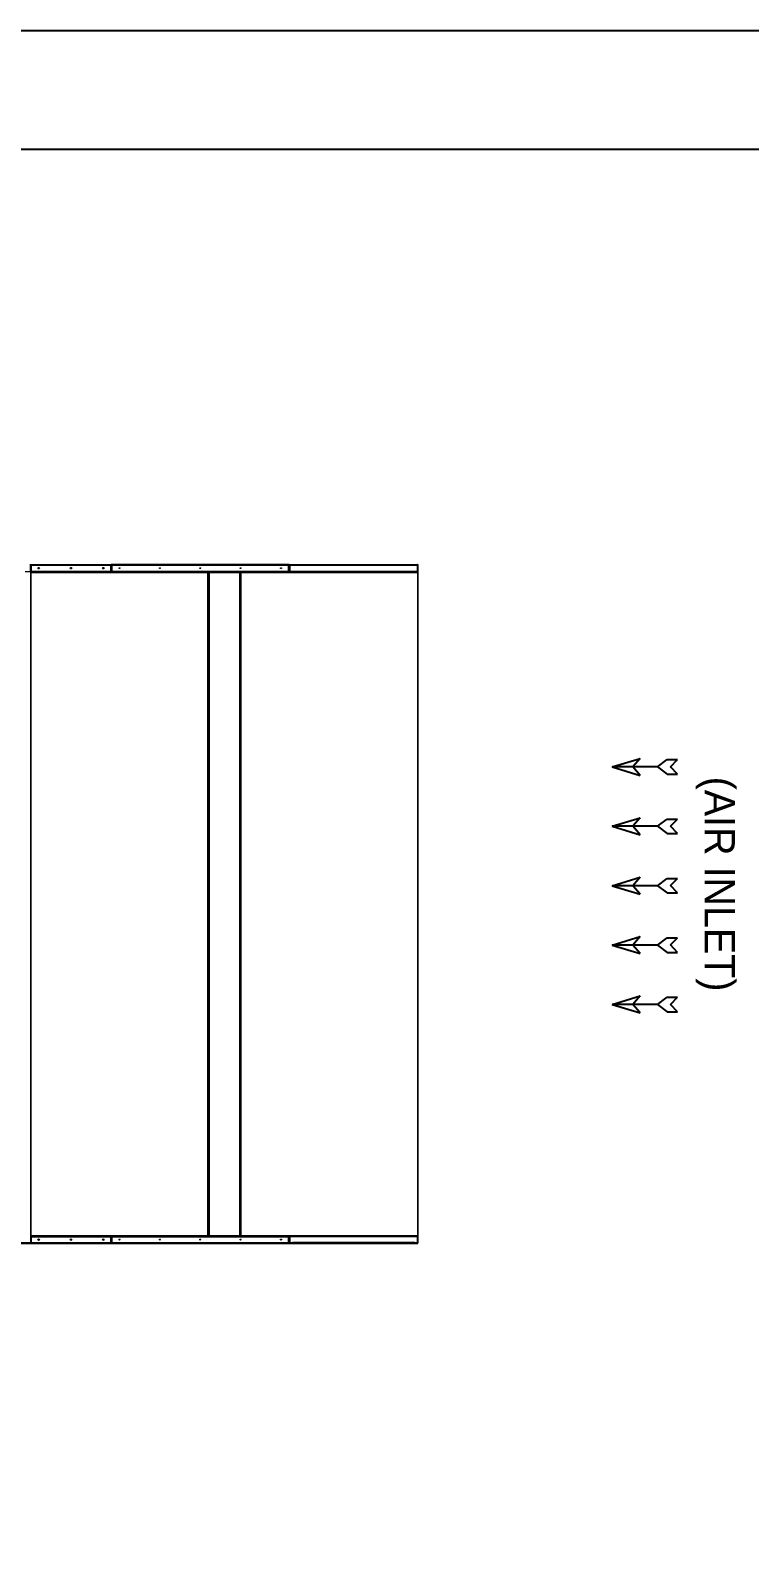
# Model space of a CAD drawing. Header units: millimetres. Extents: x -17070 to 43320, y -291348 to 36448.
# Drawn here: x 26200 to 30654, y 27032 to 36448 of the extents above; entities that cross this region are included whole.
import ezdxf
from ezdxf.enums import TextEntityAlignment as Align

# ---------------------------------------------------------------- set-up
doc = ezdxf.new("R2010")
doc.units = ezdxf.units.MM
for name, color, linetype in [('냉각탑_dim', 1, 'Continuous'), ('냉각탑_form', 1, 'Continuous'), ('냉각탑_text', 3, 'Continuous')]:
    doc.layers.add(name, color=color, linetype=linetype)
doc.styles.add('돋움', font='Dotum.ttf')

# ---------------------------------------------------------------- blocks, each defined once
blk = doc.blocks.new('화살표 IN OUT')
at = {"layer": '냉각탑_dim'}
for p, q in [((-322.7, 43), (-383.9, 43)), ((-343.1, 0.5), (-383.9, 43)), ((-383.9, -43), (-343.1, 0.5)), ((-266.4, 0), (-322.7, 43)), ((-266.4, 0), (-322.7, -43)), ((-266.4, 0), (0, 0)), ((-163.5, 50), (-121.5, 0)), ((0, 0), (-163.5, 50)), ((-163.5, -50), (-121.5, 0)), ((0, 0), (-163.5, -50)), ((-322.7, -43), (-383.9, -43))]:
    blk.add_line(p, q, dxfattribs=at)
blk = doc.blocks.new('4')
at = {"color": 7, "lineweight": 20, "ltscale": 0.015372}
blk.add_line((26168, 33098.3), (26204.9, 33098.3), dxfattribs=at)
at = {"lineweight": 20}
for p, q in [((26196.3, 33142.3), (28598.5, 33142.3)), ((28597, 33142.3), (28598.5, 28942.3)), ((28599.6, 33141.1), (28599.6, 33142.3)), ((28598.5, 28942.3), (23199.8, 28942.3)), ((28599.6, 28943.5), (28599.6, 28942.3))]:
    blk.add_line(p, q, dxfattribs=at)
at = {"color": 7, "lineweight": 20, "ltscale": 0.015833}
for p, q in [((26199.6, 33103.1), (26199.6, 33141.1)), ((26199.6, 28981.5), (26199.6, 28943.5))]:
    blk.add_line(p, q, dxfattribs=at)
at = {"color": 7, "lineweight": 20, "ltscale": 0.001083}
for p, q in [((26201.6, 33141.1), (26204.2, 33141.1)), ((28599.6, 33141.1), (28597, 33141.1)), ((28599.6, 28943.5), (23199.8, 28943.5))]:
    blk.add_line(p, q, dxfattribs=at)
at = {"color": 7, "lineweight": 20, "ltscale": 0.00172}
blk.add_line((26201.6, 33136.9), (26201.6, 33141.1), dxfattribs=at)
at = {"color": 7, "lineweight": 20, "ltscale": 0.014667}
for p, q in [((26201.6, 33136.9), (26201.6, 33101.7)), ((26203.6, 33101.7), (26203.6, 33136.9)), ((26697.6, 33101.7), (26697.6, 33136.9)), ((26699.6, 33136.9), (26699.6, 33101.7)), ((26701.6, 33136.9), (26701.6, 33101.7)), ((26703.6, 33101.7), (26703.6, 33136.9)), ((27799.6, 33101.7), (27799.6, 33136.9)), ((27801.6, 33136.9), (27801.6, 33101.7)), ((27803.6, 33136.9), (27803.6, 33101.7)), ((27805.6, 33101.7), (27805.6, 33136.9)), ((28597.6, 33101.7), (28597.6, 33136.9)), ((28599.6, 33136.9), (28599.6, 33101.7)), ((26201.6, 28945.7), (26201.6, 28980.9)), ((26203.6, 28980.9), (26203.6, 28945.7)), ((26697.6, 28980.9), (26697.6, 28945.7)), ((26699.6, 28945.7), (26699.6, 28980.9)), ((26701.6, 28945.7), (26701.6, 28980.9)), ((26703.6, 28980.9), (26703.6, 28945.7)), ((27799.6, 28980.9), (27799.6, 28945.7)), ((27801.6, 28945.7), (27801.6, 28980.9)), ((27803.6, 28947.7), (27803.6, 28982.9)), ((27805.6, 28982.9), (27805.6, 28947.7)), ((28597.6, 28982.9), (28597.6, 28947.7)), ((28599.6, 28947.7), (28599.6, 28982.9))]:
    blk.add_line(p, q, dxfattribs=at)
at = {"color": 7, "lineweight": 20, "ltscale": 0.001387}
blk.add_line((26201.6, 33098.3), (26201.6, 33101.6), dxfattribs=at)
at = {"color": 7, "lineweight": 20, "ltscale": 0.000562932}
for p, q in [((26202.9, 33094.6), (26201.6, 33094.6)), ((27300.2, 33094.6), (27301.6, 33094.6)), ((27304.9, 33094.6), (27303.6, 33094.6)), ((27495.6, 33096.6), (27497, 33096.6)), ((27496.2, 33094.6), (27497.6, 33094.6)), ((27500.9, 33094.6), (27499.6, 33094.6)), ((28598.2, 33094.6), (28599.6, 33094.6)), ((26202.9, 28986), (26201.6, 28986)), ((27300.2, 28986), (27301.6, 28986)), ((27304.9, 28986), (27303.6, 28986)), ((27496.2, 28986), (27497.6, 28986)), ((27500.9, 28986), (27499.6, 28986)), ((28598.2, 28986), (28599.6, 28986))]:
    blk.add_line(p, q, dxfattribs=at)
at = {"color": 7, "lineweight": 20}
for p, q in [((26201.6, 28986), (26201.6, 33094.6)), ((26205, 28987.7), (26205, 33092.9)), ((27298.2, 28987.7), (27298.2, 33092.9)), ((27301.6, 28986), (27301.6, 33094.6)), ((27303.6, 33094.6), (27303.6, 28986)), ((27307, 33092.9), (27307, 28987.7)), ((27494.2, 33092.9), (27494.2, 28987.7)), ((27497.6, 33094.6), (27497.6, 28986)), ((27499.6, 33094.6), (27499.6, 28986)), ((27503, 33092.9), (27503, 28987.7)), ((28596.2, 33092.9), (28596.2, 28987.7)), ((28599.6, 33094.6), (28599.6, 28986))]:
    blk.add_line(p, q, dxfattribs=at)
at = {"color": 7, "lineweight": 20, "ltscale": 0.000448698}
for p, q in [((26202.9, 33099), (26203.6, 33099.8)), ((26698.2, 33099), (26697.6, 33099.8)), ((26702.9, 33099), (26703.6, 33099.8)), ((27800.2, 33099), (27799.6, 33099.8)), ((27804.9, 33099), (27805.6, 33099.8)), ((28598.2, 33099), (28597.6, 33099.8)), ((26202.9, 28983.6), (26203.6, 28982.7)), ((26698.2, 28983.6), (26697.6, 28982.7)), ((26702.9, 28983.6), (26703.6, 28982.7)), ((27800.2, 28983.6), (27799.6, 28982.7))]:
    blk.add_line(p, q, dxfattribs=at)
at = {"color": 7, "lineweight": 20, "ltscale": 0.000502197}
for p, q in [((26202.9, 33094.6), (26204.1, 33094.6)), ((27300.2, 33094.6), (27299, 33094.6)), ((27304.9, 33094.6), (27306.1, 33094.6)), ((27495.6, 33096.6), (27494.4, 33096.6)), ((27496.2, 33094.6), (27495, 33094.6)), ((27500.9, 33094.6), (27502.1, 33094.6)), ((28598.2, 33094.6), (28597, 33094.6)), ((26202.9, 28986), (26204.1, 28986)), ((27300.2, 28986), (27299, 28986)), ((27304.9, 28986), (27306.1, 28986)), ((27496.2, 28986), (27495, 28986))]:
    blk.add_line(p, q, dxfattribs=at)
at = {"color": 7, "lineweight": 20, "ltscale": 0.000375}
for p, q in [((26204.5, 33101.7), (26203.6, 33101.7)), ((26204.5, 33101.7), (26203.6, 33101.7)), ((26204.5, 33096.3), (26203.6, 33096.3)), ((26696.7, 33101.7), (26697.6, 33101.7)), ((26696.7, 33101.7), (26697.6, 33101.7)), ((26704.5, 33101.7), (26703.6, 33101.7)), ((26704.5, 33101.7), (26703.6, 33101.7)), ((27298.7, 33096.3), (27299.6, 33096.3)), ((27306.5, 33096.3), (27305.6, 33096.3)), ((27494.7, 33096.3), (27495.6, 33096.3)), ((27502.5, 33096.3), (27501.6, 33096.3)), ((27798.7, 33101.7), (27799.6, 33101.7)), ((27798.7, 33101.7), (27799.6, 33101.7)), ((27806.5, 33101.7), (27805.6, 33101.7)), ((27806.5, 33101.7), (27805.6, 33101.7)), ((28596.7, 33101.7), (28597.6, 33101.7)), ((28596.7, 33101.7), (28597.6, 33101.7)), ((28596.7, 33096.3), (28597.6, 33096.3)), ((27302.9, 31795.4), (27302.9, 31796.3)), ((27302.9, 31761.2), (27302.9, 31760.3)), ((27302.9, 30323.4), (27302.9, 30324.3)), ((27302.9, 30289.2), (27302.9, 30288.3)), ((26204.5, 28984.3), (26203.6, 28984.3)), ((26204.5, 28980.9), (26203.6, 28980.9)), ((26696.7, 28980.9), (26697.6, 28980.9)), ((26704.5, 28980.9), (26703.6, 28980.9)), ((27298.7, 28984.3), (27299.6, 28984.3)), ((27306.5, 28984.3), (27305.6, 28984.3)), ((27494.7, 28984.3), (27495.6, 28984.3)), ((27502.5, 28984.3), (27501.6, 28984.3)), ((27798.7, 28980.9), (27799.6, 28980.9)), ((27806.5, 28982.9), (27805.6, 28982.9)), ((28596.7, 28982.9), (28597.6, 28982.9))]:
    blk.add_line(p, q, dxfattribs=at)
at = {"color": 7, "lineweight": 20, "ltscale": 0.001002}
for p, q in [((26203.6, 33099.3), (26203.6, 33101.7)), ((26697.6, 33099.3), (26697.6, 33101.7)), ((26703.6, 33099.3), (26703.6, 33101.7)), ((27799.6, 33099.3), (27799.6, 33101.7)), ((27805.6, 33099.3), (27805.6, 33101.7)), ((28597.6, 33099.3), (28597.6, 33101.7)), ((26203.6, 28983.3), (26203.6, 28980.9)), ((26697.6, 28983.3), (26697.6, 28980.9)), ((26703.6, 28983.3), (26703.6, 28980.9)), ((27799.6, 28983.3), (27799.6, 28980.9)), ((27805.6, 28985.3), (27805.6, 28982.9)), ((28597.6, 28985.3), (28597.6, 28982.9))]:
    blk.add_line(p, q, dxfattribs=at)
at = {"color": 7, "lineweight": 20, "ltscale": 0.000414929}
for p, q in [((26203.6, 33095.3), (26203.6, 33096.3)), ((27299.6, 33095.3), (27299.6, 33096.3)), ((27305.6, 33095.3), (27305.6, 33096.3)), ((27495, 33097.3), (27495, 33098.3)), ((27495.6, 33095.3), (27495.6, 33096.3)), ((27501.6, 33095.3), (27501.6, 33096.3)), ((28597.6, 33095.3), (28597.6, 33096.3)), ((26203.6, 28985.3), (26203.6, 28984.3)), ((27299.6, 28985.3), (27299.6, 28984.3)), ((27305.6, 28985.3), (27305.6, 28984.3)), ((27495.6, 28985.3), (27495.6, 28984.3)), ((27501.6, 28985.3), (27501.6, 28984.3))]:
    blk.add_line(p, q, dxfattribs=at)
at = {"color": 7, "lineweight": 20, "ltscale": 0.000293404}
for p, q in [((26203.6, 33095.3), (26203.6, 33094.6)), ((27299.6, 33095.3), (27299.6, 33094.6)), ((27305.6, 33095.3), (27305.6, 33094.6)), ((27495, 33097.3), (27495, 33096.6)), ((27495.6, 33095.3), (27495.6, 33094.6)), ((27501.6, 33095.3), (27501.6, 33094.6)), ((28597.6, 33095.3), (28597.6, 33094.6)), ((26203.6, 28985.3), (26203.6, 28986)), ((27299.6, 28985.3), (27299.6, 28986)), ((27305.6, 28985.3), (27305.6, 28986)), ((27495.6, 28985.3), (27495.6, 28986)), ((27501.6, 28985.3), (27501.6, 28986)), ((28597.6, 28985.3), (28597.6, 28986))]:
    blk.add_line(p, q, dxfattribs=at)
at = {"color": 7, "lineweight": 20, "ltscale": 0.000873136}
blk.add_line((26204.2, 33140.2), (26204.2, 33142.3), dxfattribs=at)
at = {"color": 7, "lineweight": 20, "ltscale": 0.015146}
blk.add_line((26204.2, 33138), (26204.2, 33101.7), dxfattribs=at)
at = {"color": 7, "lineweight": 20, "ltscale": 4.00539e-05}
blk.add_line((26204.2, 33098.4), (26204.2, 33098.3), dxfattribs=at)
at = {"color": 7, "lineweight": 20, "ltscale": 0.01525}
for p, q in [((26204.5, 33138.3), (26204.5, 33101.7)), ((26696.7, 33101.7), (26696.7, 33138.3)), ((26704.5, 33138.3), (26704.5, 33101.7)), ((27798.7, 33101.7), (27798.7, 33138.3)), ((27806.5, 33138.3), (27806.5, 33101.7)), ((28596.7, 33101.7), (28596.7, 33138.3)), ((26204.5, 28944.3), (26204.5, 28980.9)), ((26696.7, 28980.9), (26696.7, 28944.3)), ((26704.5, 28944.3), (26704.5, 28980.9)), ((27798.7, 28980.9), (27798.7, 28944.3)), ((27806.5, 28946.3), (27806.5, 28982.9)), ((28596.7, 28982.9), (28596.7, 28946.3))]:
    blk.add_line(p, q, dxfattribs=at)
at = {"color": 7, "lineweight": 20, "ltscale": 0.007958}
for p, q in [((26204.5, 33138.3), (26223.6, 33138.3)), ((26677.6, 33138.3), (26696.7, 33138.3)), ((26704.5, 33138.3), (26723.6, 33138.3)), ((27779.6, 33138.3), (27798.7, 33138.3)), ((27806.5, 33138.3), (27825.6, 33138.3)), ((28577.6, 33138.3), (28596.7, 33138.3)), ((26204.5, 28944.3), (26223.6, 28944.3)), ((26677.6, 28944.3), (26696.7, 28944.3)), ((26704.5, 28944.3), (26723.6, 28944.3)), ((27779.6, 28944.3), (27798.7, 28944.3)), ((27806.5, 28946.3), (27825.6, 28946.3)), ((28577.6, 28946.3), (28596.7, 28946.3))]:
    blk.add_line(p, q, dxfattribs=at)
at = {"color": 7, "lineweight": 20, "ltscale": 0.205083}
for p, q in [((26204.5, 33101.7), (26696.7, 33101.7)), ((26204.5, 28980.9), (26696.7, 28980.9))]:
    blk.add_line(p, q, dxfattribs=at)
at = {"color": 7, "lineweight": 20, "ltscale": 0.455917}
for p, q in [((26204.5, 33096.3), (27298.7, 33096.3)), ((26704.5, 33101.7), (27798.7, 33101.7)), ((27502.5, 33096.3), (28596.7, 33096.3)), ((27298.7, 28984.3), (26204.5, 28984.3)), ((26704.5, 28980.9), (27798.7, 28980.9))]:
    blk.add_line(p, q, dxfattribs=at)
at = {"color": 7, "lineweight": 20, "ltscale": 0.006917}
for p, q in [((26205, 33140.3), (26221.6, 33140.3)), ((26205, 33138.3), (26221.6, 33138.3)), ((26679.6, 33140.3), (26696.2, 33140.3)), ((26679.6, 33138.3), (26696.2, 33138.3)), ((26721.6, 33140.3), (26705, 33140.3)), ((26721.6, 33138.3), (26705, 33138.3)), ((27781.6, 33140.3), (27798.2, 33140.3)), ((27781.6, 33138.3), (27798.2, 33138.3)), ((27807, 33140.3), (27823.6, 33140.3)), ((27807, 33138.3), (27823.6, 33138.3)), ((28579.6, 33140.3), (28596.2, 33140.3)), ((28579.6, 33138.3), (28596.2, 33138.3)), ((26205, 28942.3), (26221.6, 28942.3)), ((26679.6, 28942.3), (26696.2, 28942.3)), ((26721.6, 28942.3), (26705, 28942.3)), ((27781.6, 28942.3), (27798.2, 28942.3)), ((27807, 28944.3), (27823.6, 28944.3)), ((28579.6, 28944.3), (28596.2, 28944.3))]:
    blk.add_line(p, q, dxfattribs=at)
at = {"color": 7, "lineweight": 20, "ltscale": 0.204667}
for p, q in [((26205, 33098.3), (26696.2, 33098.3)), ((26205, 28984.3), (26696.2, 28984.3))]:
    blk.add_line(p, q, dxfattribs=at)
at = {"color": 7, "lineweight": 20, "ltscale": 0.4555}
for p, q in [((26205, 33092.9), (27298.2, 33092.9)), ((26705, 33098.3), (27798.2, 33098.3)), ((27503, 33092.9), (28596.2, 33092.9)), ((27298.2, 28987.7), (26205, 28987.7)), ((26705, 28984.3), (27798.2, 28984.3)), ((28596.2, 28987.7), (27503, 28987.7))]:
    blk.add_line(p, q, dxfattribs=at)
at = {"color": 7, "lineweight": 20, "ltscale": 0.000833333}
for p, q in [((26221.6, 33140.3), (26221.6, 33138.3)), ((26515.5, 33098.3), (26515.5, 33096.3)), ((26571.5, 33096.3), (26571.5, 33098.3)), ((26677.6, 33140.3), (26677.6, 33138.3)), ((26677.6, 33140.3), (26677.6, 33138.3)), ((26679.6, 33140.3), (26679.6, 33138.3)), ((26721.6, 33140.3), (26721.6, 33138.3)), ((27165.4, 33098.3), (27165.4, 33096.3)), ((27168.7, 33096.3), (27168.7, 33098.3)), ((27497, 33096.6), (27497, 33094.6)), ((27779.6, 33140.3), (27779.6, 33138.3)), ((27779.6, 33140.3), (27779.6, 33138.3)), ((27781.6, 33140.3), (27781.6, 33138.3)), ((27823.6, 33140.3), (27823.6, 33138.3)), ((28541.9, 33098.3), (28541.9, 33096.3)), ((28577.6, 33140.3), (28577.6, 33138.3)), ((28577.6, 33140.3), (28577.6, 33138.3)), ((28579.6, 33140.3), (28579.6, 33138.3)), ((27301.6, 32852.3), (27303.6, 32852.3)), ((27301.6, 32825.7), (27303.6, 32825.7)), ((27301.6, 32824.3), (27303.6, 32824.3)), ((27303.6, 32824.3), (27301.6, 32824.3)), ((27303.6, 32822.3), (27301.6, 32822.3)), ((27303.6, 32820.9), (27301.6, 32820.9)), ((27497.6, 32852.3), (27499.6, 32852.3)), ((27497.6, 32825.7), (27499.6, 32825.7)), ((27499.6, 32824.3), (27497.6, 32824.3)), ((27499.6, 32822.3), (27497.6, 32822.3)), ((27499.6, 32821.2), (27497.6, 32821.2)), ((27499.6, 32818.4), (27497.6, 32818.4)), ((27497.6, 32816.4), (27499.6, 32816.4)), ((27497.6, 32814.8), (27499.6, 32814.8)), ((27499.6, 32813.6), (27497.6, 32813.6)), ((27301.6, 32057.7), (27303.6, 32057.7)), ((27303.6, 32056.3), (27301.6, 32056.3)), ((27303.6, 32054.3), (27301.6, 32054.3)), ((27301.6, 32052.3), (27303.6, 32052.3)), ((27301.6, 32050.3), (27303.6, 32050.3)), ((27303.6, 32048.9), (27301.6, 32048.9)), ((27303.6, 32022.3), (27301.6, 32022.3)), ((27497.6, 32069.6), (27499.6, 32069.6)), ((27497.6, 32052.3), (27499.6, 32052.3)), ((27497.6, 32050.3), (27499.6, 32050.3)), ((27499.6, 32048.9), (27497.6, 32048.9)), ((27499.6, 32022.3), (27497.6, 32022.3)), ((27301.6, 31839.3), (27303.6, 31839.3)), ((27497.6, 31839.3), (27499.6, 31839.3)), ((27303.6, 31802.7), (27301.6, 31802.7)), ((27303.6, 31801.3), (27301.6, 31801.3)), ((27303.6, 31758.3), (27301.6, 31758.3)), ((27303.6, 31756.7), (27301.6, 31756.7)), ((27303.6, 31754.7), (27301.6, 31754.7)), ((27303.6, 31751.3), (27301.6, 31751.3)), ((27301.6, 31749.9), (27303.6, 31749.9)), ((27499.6, 31802.7), (27497.6, 31802.7)), ((27499.6, 31801.3), (27497.6, 31801.3)), ((27499.6, 31798.3), (27497.6, 31798.3)), ((27499.6, 31796.3), (27497.6, 31796.3)), ((27499.6, 31795.4), (27497.6, 31795.4)), ((27497.6, 31761.2), (27499.6, 31761.2)), ((27499.6, 31760.3), (27497.6, 31760.3)), ((27499.6, 31758.3), (27497.6, 31758.3)), ((27499.6, 31758.3), (27497.6, 31758.3)), ((27499.6, 31756.7), (27497.6, 31756.7)), ((27499.6, 31754.7), (27497.6, 31754.7)), ((27499.6, 31751.3), (27497.6, 31751.3)), ((27497.6, 31749.9), (27499.6, 31749.9)), ((27303.6, 31713.3), (27301.6, 31713.3)), ((27499.6, 31713.3), (27497.6, 31713.3)), ((27301.6, 31380.3), (27303.6, 31380.3)), ((27301.6, 31353.7), (27303.6, 31353.7)), ((27497.6, 31380.3), (27499.6, 31380.3)), ((27497.6, 31353.7), (27499.6, 31353.7)), ((27301.6, 31352.3), (27303.6, 31352.3)), ((27303.6, 31352.3), (27301.6, 31352.3)), ((27303.6, 31350.3), (27301.6, 31350.3)), ((27303.6, 31348.9), (27301.6, 31348.9)), ((27499.6, 31352.3), (27497.6, 31352.3)), ((27499.6, 31350.4), (27497.6, 31350.4)), ((27499.6, 31350.3), (27497.6, 31350.3)), ((27497.6, 31348.4), (27499.6, 31348.4)), ((27497.6, 31346.8), (27499.6, 31346.8)), ((27499.6, 31345.6), (27497.6, 31345.6)), ((27301.6, 30735.7), (27303.6, 30735.7)), ((27303.6, 30734.3), (27301.6, 30734.3)), ((27303.6, 30732.3), (27301.6, 30732.3)), ((27301.6, 30730.3), (27303.6, 30730.3)), ((27301.6, 30728.3), (27303.6, 30728.3)), ((27303.6, 30726.9), (27301.6, 30726.9)), ((27303.6, 30700.3), (27301.6, 30700.3)), ((27497.6, 30751.6), (27499.6, 30751.6)), ((27499.6, 30731.6), (27497.6, 30731.6)), ((27497.6, 30730.3), (27499.6, 30730.3)), ((27497.6, 30728.3), (27499.6, 30728.3)), ((27499.6, 30726.9), (27497.6, 30726.9)), ((27499.6, 30700.3), (27497.6, 30700.3)), ((27301.6, 30367.3), (27303.6, 30367.3)), ((27303.6, 30330.7), (27301.6, 30330.7)), ((27303.6, 30329.3), (27301.6, 30329.3)), ((27497.6, 30367.3), (27499.6, 30367.3)), ((27499.6, 30330.7), (27497.6, 30330.7)), ((27499.6, 30329.3), (27497.6, 30329.3)), ((27499.6, 30326.3), (27497.6, 30326.3)), ((27499.6, 30324.3), (27497.6, 30324.3)), ((27499.6, 30323.4), (27497.6, 30323.4)), ((27303.6, 30286.3), (27301.6, 30286.3)), ((27303.6, 30284.7), (27301.6, 30284.7)), ((27303.6, 30282.7), (27301.6, 30282.7)), ((27303.6, 30279.3), (27301.6, 30279.3)), ((27301.6, 30277.9), (27303.6, 30277.9)), ((27303.6, 30241.3), (27301.6, 30241.3)), ((27497.6, 30289.2), (27499.6, 30289.2)), ((27499.6, 30288.3), (27497.6, 30288.3)), ((27499.6, 30286.3), (27497.6, 30286.3)), ((27499.6, 30286.3), (27497.6, 30286.3)), ((27499.6, 30284.7), (27497.6, 30284.7)), ((27499.6, 30282.7), (27497.6, 30282.7)), ((27499.6, 30279.3), (27497.6, 30279.3)), ((27497.6, 30277.9), (27499.6, 30277.9)), ((27499.6, 30241.3), (27497.6, 30241.3)), ((27301.6, 30058.3), (27303.6, 30058.3)), ((27497.6, 30058.3), (27499.6, 30058.3)), ((27301.6, 30031.7), (27303.6, 30031.7)), ((27301.6, 30030.3), (27303.6, 30030.3)), ((27303.6, 30030.3), (27301.6, 30030.3)), ((27303.6, 30028.3), (27301.6, 30028.3)), ((27303.6, 30026.9), (27301.6, 30026.9)), ((27497.6, 30031.7), (27499.6, 30031.7)), ((27499.6, 30031.4), (27497.6, 30031.4)), ((27499.6, 30030.3), (27497.6, 30030.3)), ((27499.6, 30028.3), (27497.6, 30028.3)), ((27497.6, 30027.8), (27499.6, 30027.8)), ((27499.6, 30026.6), (27497.6, 30026.6)), ((27497.6, 29282.6), (27499.6, 29282.6)), ((27301.6, 29263.7), (27303.6, 29263.7)), ((27303.6, 29262.3), (27301.6, 29262.3)), ((27303.6, 29260.3), (27301.6, 29260.3)), ((27301.6, 29258.3), (27303.6, 29258.3)), ((27301.6, 29256.3), (27303.6, 29256.3)), ((27303.6, 29254.9), (27301.6, 29254.9)), ((27303.6, 29228.3), (27301.6, 29228.3)), ((27499.6, 29262.6), (27497.6, 29262.6)), ((27497.6, 29258.3), (27499.6, 29258.3)), ((27497.6, 29256.3), (27499.6, 29256.3)), ((27499.6, 29254.9), (27497.6, 29254.9)), ((27499.6, 29228.3), (27497.6, 29228.3)), ((26221.6, 28942.3), (26221.6, 28944.3)), ((26677.6, 28942.3), (26677.6, 28944.3)), ((26677.6, 28942.3), (26677.6, 28944.3)), ((26679.6, 28942.3), (26679.6, 28944.3)), ((26721.6, 28942.3), (26721.6, 28944.3)), ((27303.6, 28989.7), (27301.6, 28989.7)), ((27303.6, 28986.3), (27301.6, 28986.3)), ((27497.6, 28989.3), (27499.6, 28989.3)), ((27779.6, 28942.3), (27779.6, 28944.3)), ((27779.6, 28942.3), (27779.6, 28944.3)), ((27781.6, 28942.3), (27781.6, 28944.3)), ((27823.6, 28944.3), (27823.6, 28946.3)), ((28577.6, 28944.3), (28577.6, 28946.3)), ((28577.6, 28944.3), (28577.6, 28946.3)), ((28579.6, 28944.3), (28579.6, 28946.3))]:
    blk.add_line(p, q, dxfattribs=at)
at = {"color": 7, "lineweight": 20, "ltscale": 0.000834351}
blk.add_line((26221.6, 33139.1), (26223.6, 33139.1), dxfattribs=at)
at = {"color": 7, "lineweight": 20, "ltscale": 0.000834357}
blk.add_line((26221.6, 33138.3), (26223.6, 33138.3), dxfattribs=at)
at = {"color": 7, "lineweight": 20, "ltscale": 0.189167}
for p, q in [((26223.6, 33140.3), (26677.6, 33140.3)), ((26223.6, 33140.3), (26677.6, 33140.3)), ((26223.6, 33136.9), (26677.6, 33136.9)), ((26223.6, 28945.7), (26677.6, 28945.7)), ((26223.6, 28942.3), (26677.6, 28942.3))]:
    blk.add_line(p, q, dxfattribs=at)
at = {"color": 7, "lineweight": 20, "ltscale": 0.001417}
for p, q in [((26223.6, 33140.3), (26223.6, 33136.9)), ((26723.6, 33140.3), (26723.6, 33136.9)), ((27825.6, 33140.3), (27825.6, 33136.9)), ((26223.6, 28942.3), (26223.6, 28945.7)), ((26723.6, 28942.3), (26723.6, 28945.7)), ((27825.6, 28944.3), (27825.6, 28947.7))]:
    blk.add_line(p, q, dxfattribs=at)
at = {"color": 7, "lineweight": 20, "ltscale": 0.000583333}
for p, q in [((26223.6, 33138.3), (26223.6, 33136.9)), ((26677.6, 33136.9), (26677.6, 33138.3)), ((26723.6, 33138.3), (26723.6, 33136.9)), ((27779.6, 33136.9), (27779.6, 33138.3)), ((27825.6, 33138.3), (27825.6, 33136.9)), ((28577.6, 33136.9), (28577.6, 33138.3)), ((26223.6, 28944.3), (26223.6, 28945.7)), ((26677.6, 28945.7), (26677.6, 28944.3)), ((26723.6, 28944.3), (26723.6, 28945.7)), ((27779.6, 28945.7), (27779.6, 28944.3)), ((27825.6, 28946.3), (27825.6, 28947.7)), ((28577.6, 28947.7), (28577.6, 28946.3))]:
    blk.add_line(p, q, dxfattribs=at)
at = {"color": 7, "lineweight": 20, "ltscale": 0.000199275}
blk.add_line((26615.4, 33096.6), (26615, 33096.3), dxfattribs=at)
at = {"color": 7, "lineweight": 20, "ltscale": 0.000369598}
blk.add_line((26615.2, 33097.3), (26615.7, 33096.6), dxfattribs=at)
at = {"color": 7, "lineweight": 20, "ltscale": 0.001228}
blk.add_line((26615.4, 33096.6), (26618.3, 33096.6), dxfattribs=at)
at = {"color": 7, "lineweight": 20, "ltscale": 0.000708333}
blk.add_line((26617, 33098.3), (26617, 33096.6), dxfattribs=at)
at = {"color": 7, "lineweight": 20, "ltscale": 0.000125566}
blk.add_line((26618.3, 33096.6), (26618.3, 33096.3), dxfattribs=at)
at = {"color": 7, "lineweight": 20, "ltscale": 1.86596e-06}
blk.add_line((26618.8, 33096.6), (26618.8, 33096.6), dxfattribs=at)
at = {"color": 7, "lineweight": 20, "ltscale": 0.00022498}
blk.add_line((26618.8, 33096.6), (26619.4, 33096.6), dxfattribs=at)
at = {"color": 7, "lineweight": 20, "ltscale": 0.000832315}
blk.add_line((26677.6, 33139.1), (26679.6, 33139.1), dxfattribs=at)
at = {"color": 7, "lineweight": 20, "ltscale": 0.00083231}
blk.add_line((26677.6, 33138.3), (26679.6, 33138.3), dxfattribs=at)
at = {"color": 7, "lineweight": 20, "ltscale": 0.003628}
blk.add_line((26696.2, 33098.3), (26704.9, 33098.3), dxfattribs=at)
at = {"color": 7, "lineweight": 20, "ltscale": 0.015212}
for p, q in [((26696.7, 33138.2), (26696.7, 33101.7)), ((27798.7, 33138.2), (27798.7, 33101.7)), ((28596.7, 33138.2), (28596.7, 33101.7)), ((26696.7, 28944.4), (26696.7, 28980.9)), ((27798.7, 28944.4), (27798.7, 28980.9)), ((28596.7, 28946.4), (28596.7, 28982.9))]:
    blk.add_line(p, q, dxfattribs=at)
at = {"color": 7, "lineweight": 20, "ltscale": 0.001506}
blk.add_line((26698.8, 33139.1), (26702.4, 33139.1), dxfattribs=at)
at = {"color": 7, "lineweight": 20, "ltscale": 0.459167}
blk.add_line((27802.6, 33142.3), (26700.6, 33142.3), dxfattribs=at)
at = {"color": 7, "lineweight": 20, "ltscale": 0.000374999}
for p, q in [((26704.5, 33134.9), (26703.6, 33134.9)), ((26704.5, 28947.7), (26703.6, 28947.7))]:
    blk.add_line(p, q, dxfattribs=at)
at = {"color": 7, "lineweight": 20, "ltscale": 0.000375519}
blk.add_line((26704.5, 33101.7), (26703.6, 33101.7), dxfattribs=at)
at = {"color": 7, "lineweight": 20, "ltscale": 0.000833847}
blk.add_line((26721.6, 33139.1), (26723.6, 33139.1), dxfattribs=at)
at = {"color": 7, "lineweight": 20, "ltscale": 0.000833853}
blk.add_line((26721.6, 33138.3), (26723.6, 33138.3), dxfattribs=at)
at = {"color": 7, "lineweight": 20, "ltscale": 0.037104}
blk.add_line((26812.6, 33140.3), (26723.6, 33140.3), dxfattribs=at)
at = {"color": 7, "lineweight": 20, "ltscale": 0.44}
for p, q in [((26723.6, 33140.3), (27779.6, 33140.3)), ((26723.6, 33136.9), (27779.6, 33136.9)), ((26723.6, 28945.7), (27779.6, 28945.7)), ((26723.6, 28942.3), (27779.6, 28942.3))]:
    blk.add_line(p, q, dxfattribs=at)
at = {"color": 7, "lineweight": 20, "ltscale": 0.004146}
blk.add_line((26812.6, 33140.3), (26822.6, 33140.3), dxfattribs=at)
at = {"color": 7, "lineweight": 20, "ltscale": 0.004167}
blk.add_line((26822.6, 33140.3), (26832.6, 33140.3), dxfattribs=at)
at = {"color": 7, "lineweight": 20, "ltscale": 0.394604}
blk.add_line((27779.6, 33140.3), (26832.5, 33140.3), dxfattribs=at)
at = {"color": 7, "lineweight": 20, "ltscale": 0.0025}
blk.add_line((27299.6, 33094.9), (27305.6, 33094.9), dxfattribs=at)
at = {"color": 7, "lineweight": 20, "ltscale": 0.078417}
for p, q in [((27306.5, 33096.3), (27494.7, 33096.3)), ((27494.7, 28984.3), (27306.5, 28984.3))]:
    blk.add_line(p, q, dxfattribs=at)
at = {"color": 7, "lineweight": 20, "ltscale": 0.078}
for p, q in [((27307, 33092.9), (27494.2, 33092.9)), ((27494.2, 28987.7), (27307, 28987.7))]:
    blk.add_line(p, q, dxfattribs=at)
at = {"color": 7, "lineweight": 20, "ltscale": 0.014417}
for p, q in [((27436, 33092.7), (27401.4, 33092.7)), ((27401.4, 28987.9), (27436, 28987.9))]:
    blk.add_line(p, q, dxfattribs=at)
at = {"color": 7, "lineweight": 20, "ltscale": 0.001905}
blk.add_line((27501.6, 33095.3), (27497, 33095.3), dxfattribs=at)
at = {"color": 7, "lineweight": 20, "ltscale": 0.000832819}
blk.add_line((27779.6, 33139.1), (27781.6, 33139.1), dxfattribs=at)
at = {"color": 7, "lineweight": 20, "ltscale": 0.000832814}
blk.add_line((27779.6, 33138.3), (27781.6, 33138.3), dxfattribs=at)
at = {"color": 7, "lineweight": 20, "ltscale": 0.000375001}
for p, q in [((27799.6, 33134.9), (27798.7, 33134.9)), ((27799.6, 28947.7), (27798.7, 28947.7))]:
    blk.add_line(p, q, dxfattribs=at)
at = {"color": 7, "lineweight": 20, "ltscale": 0.000374481}
blk.add_line((27799.6, 33101.7), (27798.7, 33101.7), dxfattribs=at)
at = {"color": 7, "lineweight": 20, "ltscale": 0.001508}
blk.add_line((27800.8, 33139.1), (27804.4, 33139.1), dxfattribs=at)
at = {"color": 7, "lineweight": 20, "ltscale": 0.32925}
for p, q in [((27806.5, 33101.7), (28596.7, 33101.7)), ((27806.5, 28982.9), (28596.7, 28982.9))]:
    blk.add_line(p, q, dxfattribs=at)
at = {"color": 7, "lineweight": 20, "ltscale": 0.328833}
blk.add_line((27807, 33098.3), (28596.2, 33098.3), dxfattribs=at)
at = {"color": 7, "lineweight": 20, "ltscale": 0.000833959}
blk.add_line((27823.6, 33139.1), (27825.6, 33139.1), dxfattribs=at)
at = {"color": 7, "lineweight": 20, "ltscale": 0.000833964}
blk.add_line((27823.6, 33138.3), (27825.6, 33138.3), dxfattribs=at)
at = {"color": 7, "lineweight": 20, "ltscale": 0.000832956}
blk.add_line((27824.9, 33096.3), (27824.9, 33098.3), dxfattribs=at)
at = {"color": 7, "lineweight": 20, "ltscale": 0.313333}
for p, q in [((27825.6, 33140.3), (28577.6, 33140.3)), ((27825.6, 33136.9), (28577.6, 33136.9)), ((27825.6, 28947.7), (28577.6, 28947.7)), ((27825.6, 28944.3), (28577.6, 28944.3))]:
    blk.add_line(p, q, dxfattribs=at)
at = {"color": 7, "lineweight": 20, "ltscale": 0.000832693}
blk.add_line((28577.6, 33139.1), (28579.6, 33139.1), dxfattribs=at)
at = {"color": 7, "lineweight": 20, "ltscale": 0.000832687}
blk.add_line((28577.6, 33138.3), (28579.6, 33138.3), dxfattribs=at)
at = {"color": 7, "lineweight": 20, "ltscale": 0.000872667}
blk.add_line((28597, 33140.2), (28597, 33142.3), dxfattribs=at)
at = {"color": 7, "lineweight": 20, "ltscale": 0.015148}
blk.add_line((28597, 33138), (28597, 33101.7), dxfattribs=at)
at = {"color": 7, "lineweight": 20, "ltscale": 0.000873628}
blk.add_line((28597, 33098.4), (28597, 33096.3), dxfattribs=at)
at = {"color": 7, "lineweight": 20, "ltscale": 0.000414952}
blk.add_line((28598.6, 33095.3), (28597.9, 33094.6), dxfattribs=at)
at = {"color": 7, "lineweight": 20, "ltscale": 0.001669}
blk.add_line((28599.6, 33141.1), (28599.6, 33137.1), dxfattribs=at)
at = {"color": 7, "lineweight": 20, "ltscale": 0.002879}
blk.add_line((28599.6, 33101.5), (28599.6, 33094.6), dxfattribs=at)
at = {"color": 7, "lineweight": 20, "ltscale": 5.94511e-06}
blk.add_line((28599.6, 33092.9), (28599.6, 33092.9), dxfattribs=at)
at = {"color": 7, "lineweight": 20, "ltscale": 8.50581e-06}
blk.add_line((28599.6, 33092.9), (28599.6, 33092.9), dxfattribs=at)
at = {"color": 7, "lineweight": 20, "ltscale": 1.00793e-05}
for p, q in [((28599.6, 33092.9), (28599.6, 33092.9)), ((28599.6, 28987.6), (28599.6, 28987.7))]:
    blk.add_line(p, q, dxfattribs=at)
at = {"color": 7, "lineweight": 20, "ltscale": 0.000833717}
for p, q in [((27497.6, 32936.2), (27499.6, 32936.2)), ((27497.6, 32931), (27499.6, 32931)), ((27497.6, 32858.4), (27499.6, 32858.4)), ((27497.6, 31390.4), (27499.6, 31390.4)), ((27497.6, 30071.4), (27499.6, 30071.4)), ((27497.6, 29158), (27499.6, 29158)), ((27497.6, 29152.8), (27499.6, 29152.8))]:
    blk.add_line(p, q, dxfattribs=at)
at = {"color": 7, "lineweight": 20, "ltscale": 0.000833723}
for p, q in [((27497.6, 32017.6), (27499.6, 32017.6)), ((27497.6, 30059.4), (27499.6, 30059.4))]:
    blk.add_line(p, q, dxfattribs=at)
at = {"color": 7, "lineweight": 20, "ltscale": 0.000542151}
for p, q in [((27302.9, 31798.3), (27301.6, 31798.3)), ((27302.9, 31796.3), (27301.6, 31796.3)), ((27302.9, 31795.4), (27301.6, 31795.4)), ((27301.6, 31761.2), (27302.9, 31761.2)), ((27302.9, 31760.3), (27301.6, 31760.3)), ((27302.9, 31758.3), (27301.6, 31758.3)), ((27302.9, 30326.3), (27301.6, 30326.3)), ((27302.9, 30324.3), (27301.6, 30324.3)), ((27302.9, 30323.4), (27301.6, 30323.4)), ((27301.6, 30289.2), (27302.9, 30289.2)), ((27302.9, 30288.3), (27301.6, 30288.3)), ((27302.9, 30286.3), (27301.6, 30286.3))]:
    blk.add_line(p, q, dxfattribs=at)
at = {"color": 7, "lineweight": 20, "ltscale": 0.000291559}
for p, q in [((27303.6, 31796.3), (27302.9, 31796.3)), ((27303.6, 31760.3), (27302.9, 31760.3)), ((27303.6, 30324.3), (27302.9, 30324.3)), ((27303.6, 30288.3), (27302.9, 30288.3))]:
    blk.add_line(p, q, dxfattribs=at)
at = {"color": 7, "lineweight": 20, "ltscale": 0.01425}
for p, q in [((27302.9, 31761.2), (27302.9, 31795.4)), ((27302.9, 30289.2), (27302.9, 30323.4))]:
    blk.add_line(p, q, dxfattribs=at)
at = {"color": 7, "lineweight": 20, "ltscale": 0.000833304}
blk.add_line((27497.6, 30699.6), (27499.6, 30699.6), dxfattribs=at)
at = {"ltscale": 500}
blk.add_line((22199.8, 28942.3), (28599.6, 28942.3), dxfattribs=at)
at = {"color": 7, "lineweight": 20, "ltscale": 0.002042}
blk.add_line((26201.6, 28981.1), (26201.6, 28986), dxfattribs=at)
at = {"color": 7, "lineweight": 20, "ltscale": 0.000834932}
blk.add_line((26201.6, 28943.5), (26201.6, 28945.5), dxfattribs=at)
at = {"color": 7, "lineweight": 20, "ltscale": 0.000334372}
blk.add_line((26201.6, 28943.5), (26202.4, 28943.5), dxfattribs=at)
at = {"color": 7, "lineweight": 20, "ltscale": 3.82162e-05}
blk.add_line((26204.2, 28984.2), (26204.2, 28984.3), dxfattribs=at)
at = {"color": 7, "lineweight": 20, "ltscale": 0.01475}
blk.add_line((26204.2, 28945.5), (26204.2, 28980.9), dxfattribs=at)
at = {"color": 7, "lineweight": 20, "ltscale": 0.00039683}
blk.add_line((26204.2, 28945.5), (26204.2, 28944.5), dxfattribs=at)
at = {"color": 7, "lineweight": 20, "ltscale": 0.000121692}
blk.add_line((26204.5, 28945.5), (26204.2, 28945.5), dxfattribs=at)
at = {"color": 7, "lineweight": 20, "ltscale": 0.000370023}
blk.add_line((26697.6, 28945.5), (26696.7, 28945.5), dxfattribs=at)
at = {"color": 7, "lineweight": 20, "ltscale": 0.000838255}
blk.add_line((26701.6, 28945.5), (26699.6, 28945.5), dxfattribs=at)
at = {"color": 7, "lineweight": 20, "ltscale": 7.29161e-06}
blk.add_line((26704.9, 28984.3), (26704.9, 28984.3), dxfattribs=at)
at = {"color": 7, "lineweight": 20, "ltscale": 0.125586}
blk.add_line((27803.9, 28984.3), (27502.5, 28984.3), dxfattribs=at)
at = {"color": 7, "lineweight": 20, "ltscale": 0.001175}
blk.add_line((27804.4, 28945.5), (27801.6, 28945.5), dxfattribs=at)
at = {"color": 7, "lineweight": 20, "ltscale": 0.000834358}
blk.add_line((27825.6, 28945.5), (27823.6, 28945.5), dxfattribs=at)
at = {"color": 7, "lineweight": 20, "ltscale": 0.000833334}
blk.add_line((28579.6, 28945.5), (28577.6, 28945.5), dxfattribs=at)
at = {"color": 7, "lineweight": 20, "ltscale": 0.015145}
blk.add_line((28597, 28946.5), (28597, 28982.9), dxfattribs=at)
at = {"color": 7, "lineweight": 20, "ltscale": 0.000452155}
blk.add_line((28598.2, 28985.6), (28597.6, 28984.7), dxfattribs=at)
at = {"color": 7, "lineweight": 20, "ltscale": 0.000150117}
blk.add_line((28599.5, 28984.6), (28599.1, 28984.6), dxfattribs=at)
at = {"color": 7, "lineweight": 20, "ltscale": 5.94551e-06}
blk.add_line((28599.6, 28987.7), (28599.6, 28987.7), dxfattribs=at)
at = {"color": 7, "lineweight": 20, "ltscale": 2.11226e-05}
blk.add_line((28599.6, 28987.6), (28599.6, 28987.7), dxfattribs=at)
at = {"color": 7, "lineweight": 20, "ltscale": 8.50584e-06}
blk.add_line((28599.6, 28987.6), (28599.6, 28987.7), dxfattribs=at)
at = {"color": 7, "lineweight": 20, "ltscale": 0.001291}
blk.add_line((28599.6, 28986), (28599.6, 28982.9), dxfattribs=at)
at = {"color": 7, "lineweight": 20, "ltscale": 0.001749}
blk.add_line((28599.6, 28947.7), (28599.6, 28943.5), dxfattribs=at)
at = {"color": 7, "lineweight": 20}
for centre, radius in [((26250.6, 33119.3), 4.5), ((26450.6, 33119.3), 4.5), ((26650.6, 33119.3), 4.5), ((26751.6, 33119.3), 3), ((27001.6, 33119.3), 3), ((27251.6, 33119.3), 3), ((27501.6, 33119.3), 3), ((27751.6, 33119.3), 3), ((26250.6, 28963.3), 4.5), ((26450.6, 28963.3), 4.5), ((26650.6, 28963.3), 4.5), ((26751.6, 28963.3), 3), ((27001.6, 28963.3), 3), ((27251.6, 28963.3), 3), ((27501.6, 28963.3), 3), ((27751.6, 28963.3), 3)]:
    blk.add_circle(centre, radius, dxfattribs=at)
for centre, radius, start, end in [((26205, 33136.9), 3.4, 90, 180), ((26205, 33101.7), 3.4, 180, 270), ((26206.8, 33139.1), 5.2, 142.01407, 157.38029), ((26205, 33136.9), 1.4, 110.92489, 180), ((26250.6, 33123.3), 3, 191.40744, 348.58775), ((26450.6, 33123.3), 3, 191.40744, 348.58775), ((26618.4, 33093.3), 5.1, 128.95892, 144.51621), ((26622.7, 33096.4), 3.36, 164.70023, 182.02538), ((26650.6, 33123.3), 3, 191.40744, 348.58775), ((26696.2, 33136.9), 3.4, 0, 90), ((26696.2, 33101.7), 3.4, 270, 0), ((26696.2, 33136.9), 1.4, 0, 69.07522), ((26705, 33136.9), 3.4, 90, 180), ((26705, 33101.7), 3.4, 180, 270), ((26705, 33136.9), 1.4, 110.92489, 180), ((27503.5, 33091.2), 10.4, 144.13871, 150.68172), ((27487.6, 33104.9), 11.5, 311.84253, 314.02788), ((27798.2, 33136.9), 3.4, 0, 90), ((27798.2, 33101.7), 3.4, 270, 0), ((27798.2, 33136.9), 1.4, 0, 69.07522), ((27807, 33136.9), 3.4, 90, 180), ((27807, 33101.7), 3.4, 180, 270), ((27807, 33136.9), 1.4, 110.92489, 180), ((28596.2, 33136.9), 3.4, 0, 90), ((28596.2, 33101.7), 3.4, 270, 0), ((28596.2, 33092.9), 3.4, 89.76553, 90), ((28596.2, 33136.9), 1.4, 0, 69.07522), ((28596.2, 33092.9), 3.4, 29.99998, 65.68426), ((28594.4, 33139.1), 5.2, 22.61971, 37.98593), ((28594.4, 33139.1), 5.2, 0, 0.128), ((28594.4, 33074.5), 5.2, 359.19744, 0), ((27302.9, 31794.9), 3.4, 78.13887, 90), ((27302.9, 31761.7), 3.4, 270, 281.86113), ((27302.9, 30322.9), 3.4, 78.13887, 90), ((27302.9, 30289.7), 3.4, 270, 281.86113), ((28594.4, 29010.1), 5.2, 0, 2.65182), ((26205, 28980.9), 3.4, 90, 180), ((26205, 28945.7), 3.4, 180, 270), ((26206.8, 28945.5), 5.2, 202.62002, 217.97819), ((26205, 28945.7), 1.4, 180, 249.07511), ((26249.6, 28961.3), 3, 305.72337, 181.54892), ((26696.2, 28980.9), 3.4, 0, 90), ((26696.2, 28945.7), 3.4, 270, 0), ((26696.2, 28945.7), 1.4, 290.92478, 0), ((26705, 28980.9), 3.4, 90, 180), ((26705, 28945.7), 3.4, 180, 270), ((26705, 28945.7), 1.4, 180, 249.07511), ((27798.2, 28980.9), 3.4, 0, 90), ((27798.2, 28945.7), 3.4, 270, 0), ((27798.2, 28945.7), 1.4, 290.92478, 0), ((27799.6, 28961.3), 3, 311.66994, 48.39279), ((27807, 28982.9), 3.4, 127.05895, 180), ((27807, 28947.7), 3.4, 180, 270), ((27807, 28947.7), 1.4, 180, 249.07511), ((28596.2, 28947.7), 3.4, 270, 0), ((28596.2, 28947.7), 1.4, 290.92478, 0), ((28596.2, 28982.9), 3.4, 0, 65.77669), ((28594.4, 28945.5), 5.2, 322.02181, 337.37998), ((28545.6, 28987.7), 54, 356.67697, 358.16376), ((28594.4, 28945.5), 5.2, 359.872, 0)]:
    blk.add_arc(centre, radius, start, end, dxfattribs=at)
for centre, start_param, end_param in [((26617, 33094.9), 3.155398, 3.926988), ((26621.3, 33094.9), 3.155404, 3.926988), ((27165.4, 33094.9), 3.152904, 4.287828)]:
    blk.add_ellipse(centre, major_axis=(0, -3.4), ratio=0.766044, start_param=start_param, end_param=end_param, dxfattribs=at)
for points in [[(26202.9, 33094.6), (26203.3, 33094.2), (26203.7, 33093.9), (26204.1, 33093.5), (26204.5, 33093.2), (26205, 33092.9)], [(26203.6, 33095.3), (26203.9, 33094.9), (26204.1, 33094.4), (26204.4, 33093.9), (26204.7, 33093.4), (26205, 33092.9)], [(27299.6, 33095.3), (27299.3, 33094.9), (27299, 33094.4), (27298.7, 33093.9), (27298.4, 33093.4), (27298.2, 33092.9)], [(27300.2, 33094.6), (27299.9, 33094.2), (27299.5, 33093.9), (27299, 33093.5), (27298.6, 33093.2), (27298.2, 33092.9)], [(27304.9, 33094.6), (27305.3, 33094.2), (27305.7, 33093.9), (27306.1, 33093.5), (27306.5, 33093.2), (27307, 33092.9)], [(27305.6, 33095.3), (27305.9, 33094.9), (27306.1, 33094.4), (27306.4, 33093.9), (27306.7, 33093.4), (27307, 33092.9)], [(27495.6, 33095.3), (27495.3, 33094.9), (27495, 33094.4), (27494.7, 33093.9), (27494.4, 33093.4), (27494.2, 33092.9)], [(27496.2, 33094.6), (27495.9, 33094.2), (27495.5, 33093.9), (27495, 33093.5), (27494.6, 33093.2), (27494.2, 33092.9)], [(27500.9, 33094.6), (27501.3, 33094.2), (27501.7, 33093.9), (27502.1, 33093.5), (27502.5, 33093.2), (27503, 33092.9)], [(27501.6, 33095.3), (27501.9, 33094.9), (27502.1, 33094.4), (27502.4, 33093.9), (27502.7, 33093.4), (27503, 33092.9)], [(28597.6, 33095.3), (28597.3, 33094.9), (28597, 33094.4), (28596.7, 33093.9), (28596.4, 33093.4), (28596.2, 33092.9)], [(28598.2, 33094.6), (28597.9, 33094.2), (28597.5, 33093.9), (28597, 33093.5), (28596.6, 33093.2), (28596.2, 33092.9)], [(26202.9, 28986), (26203.3, 28986.3), (26203.7, 28986.7), (26204.1, 28987), (26204.5, 28987.3), (26205, 28987.7)], [(26203.6, 28985.3), (26203.9, 28985.7), (26204.1, 28986.1), (26204.4, 28986.6), (26204.7, 28987.1), (26205, 28987.7)], [(27299.6, 28985.3), (27299.3, 28985.7), (27299, 28986.1), (27298.7, 28986.6), (27298.4, 28987.1), (27298.2, 28987.7)], [(27300.2, 28986), (27299.9, 28986.3), (27299.5, 28986.7), (27299, 28987), (27298.6, 28987.3), (27298.2, 28987.7)], [(27304.9, 28986), (27305.3, 28986.3), (27305.7, 28986.7), (27306.1, 28987), (27306.5, 28987.3), (27307, 28987.7)], [(27305.6, 28985.3), (27305.9, 28985.7), (27306.1, 28986.1), (27306.4, 28986.6), (27306.7, 28987.1), (27307, 28987.7)], [(27496.2, 28986), (27495.9, 28986.3), (27495.5, 28986.7), (27495, 28987), (27494.6, 28987.3), (27494.2, 28987.7)], [(27495.6, 28985.3), (27495.3, 28985.7), (27495, 28986.1), (27494.7, 28986.6), (27494.4, 28987.1), (27494.2, 28987.7)], [(27500.9, 28986), (27501.3, 28986.3), (27501.7, 28986.7), (27502.1, 28987), (27502.5, 28987.3), (27503, 28987.7)], [(27501.6, 28985.3), (27501.9, 28985.7), (27502.1, 28986.1), (27502.4, 28986.6), (27502.7, 28987.1), (27503, 28987.7)], [(28597.6, 28985.3), (28597.3, 28985.7), (28597, 28986.1), (28596.7, 28986.6), (28596.4, 28987.1), (28596.2, 28987.7)], [(28598.2, 28986), (28597.9, 28986.3), (28597.5, 28986.7), (28597, 28987), (28596.6, 28987.3), (28596.2, 28987.7)]]:
    blk.add_open_spline(points, degree=5, dxfattribs=at)
for points in [[(26203.6, 33099.3), (26203.8, 33098.9), (26204.1, 33098.7), (26204.3, 33098.4), (26204.6, 33098.3), (26204.9, 33098.3), (26204.9, 33098.3), (26204.9, 33098.3), (26205, 33098.3)], [(26697.6, 33099.3), (26697.3, 33098.9), (26697.1, 33098.7), (26696.8, 33098.4), (26696.5, 33098.3), (26696.3, 33098.3), (26696.2, 33098.3), (26696.2, 33098.3), (26696.2, 33098.3)], [(26703.6, 33099.3), (26703.8, 33098.9), (26704.1, 33098.7), (26704.3, 33098.4), (26704.6, 33098.3), (26704.9, 33098.3), (26704.9, 33098.3), (26704.9, 33098.3), (26705, 33098.3)], [(27799.6, 33099.3), (27799.3, 33098.9), (27799.1, 33098.7), (27798.8, 33098.4), (27798.5, 33098.3), (27798.3, 33098.3), (27798.2, 33098.3), (27798.2, 33098.3), (27798.2, 33098.3)], [(27805.6, 33099.3), (27805.8, 33098.9), (27806.1, 33098.7), (27806.3, 33098.4), (27806.6, 33098.3), (27806.9, 33098.3), (27806.9, 33098.3), (27806.9, 33098.3), (27807, 33098.3)], [(28597.6, 33099.3), (28597.3, 33098.9), (28597.1, 33098.7), (28596.8, 33098.4), (28596.5, 33098.3), (28596.3, 33098.3), (28596.2, 33098.3), (28596.2, 33098.3), (28596.2, 33098.3)], [(26203.6, 28983.3), (26203.8, 28983.6), (26204.1, 28983.9), (26204.3, 28984.1), (26204.6, 28984.2), (26204.9, 28984.3), (26204.9, 28984.3), (26204.9, 28984.3), (26205, 28984.3)], [(26697.6, 28983.3), (26697.3, 28983.6), (26697.1, 28983.9), (26696.8, 28984.1), (26696.5, 28984.2), (26696.3, 28984.3), (26696.2, 28984.3), (26696.2, 28984.3), (26696.2, 28984.3)], [(26703.6, 28983.3), (26703.8, 28983.6), (26704.1, 28983.9), (26704.3, 28984.1), (26704.6, 28984.2), (26704.9, 28984.3), (26704.9, 28984.3), (26704.9, 28984.3), (26705, 28984.3)], [(27799.6, 28983.3), (27799.3, 28983.6), (27799.1, 28983.9), (27798.8, 28984.1), (27798.5, 28984.2), (27798.3, 28984.3), (27798.2, 28984.3), (27798.2, 28984.3), (27798.2, 28984.3)]]:
    blk.add_open_spline(points, degree=5, knots=[0, 0, 0, 0, 0, 0, 4.644554, 4.644554, 4.644554, 5.125492, 5.125492, 5.125492, 5.125492, 5.125492, 5.125492], dxfattribs=at)

msp = doc.modelspace()

# ---------------------------------------------------------------- linework, layer by layer
at = {"layer": 'Defpoints'}
msp.add_lwpolyline([(12353.9, 36447.8), (43319.7, 36447.8), (43319.7, 14550.6), (12353.9, 14550.6)], close=True, dxfattribs=at)
at = {"layer": '냉각탑_form'}
msp.add_lwpolyline([(13091.2, 35710.5), (13091.2, 15287.8), (42582.4, 15287.8), (42582.4, 35710.5)], close=True, dxfattribs=at)

# ---------------------------------------------------------------- block references
msp.add_blockref('4', (0, 0))
at = {"layer": '냉각탑_dim', "lineweight": 20, "xscale": -1.04999997375291, "yscale": 1.04999997374806, "zscale": 1.04999997375}
for p in [(29803.7, 31889), (29803.7, 31521.5), (29803.7, 31154), (29803.7, 30786.5), (29803.7, 30419)]:
    msp.add_blockref('화살표 IN OUT', p, dxfattribs=at)

# ---------------------------------------------------------------- texts
at = {"layer": '냉각탑_text', "lineweight": 20, "style": '돋움'}
msp.add_text('(AIR INLET)', height=186.667, rotation=270, dxfattribs=at).set_placement((30469.6, 31164), align=Align.MIDDLE_CENTER)

doc.saveas('drawing.dxf')
